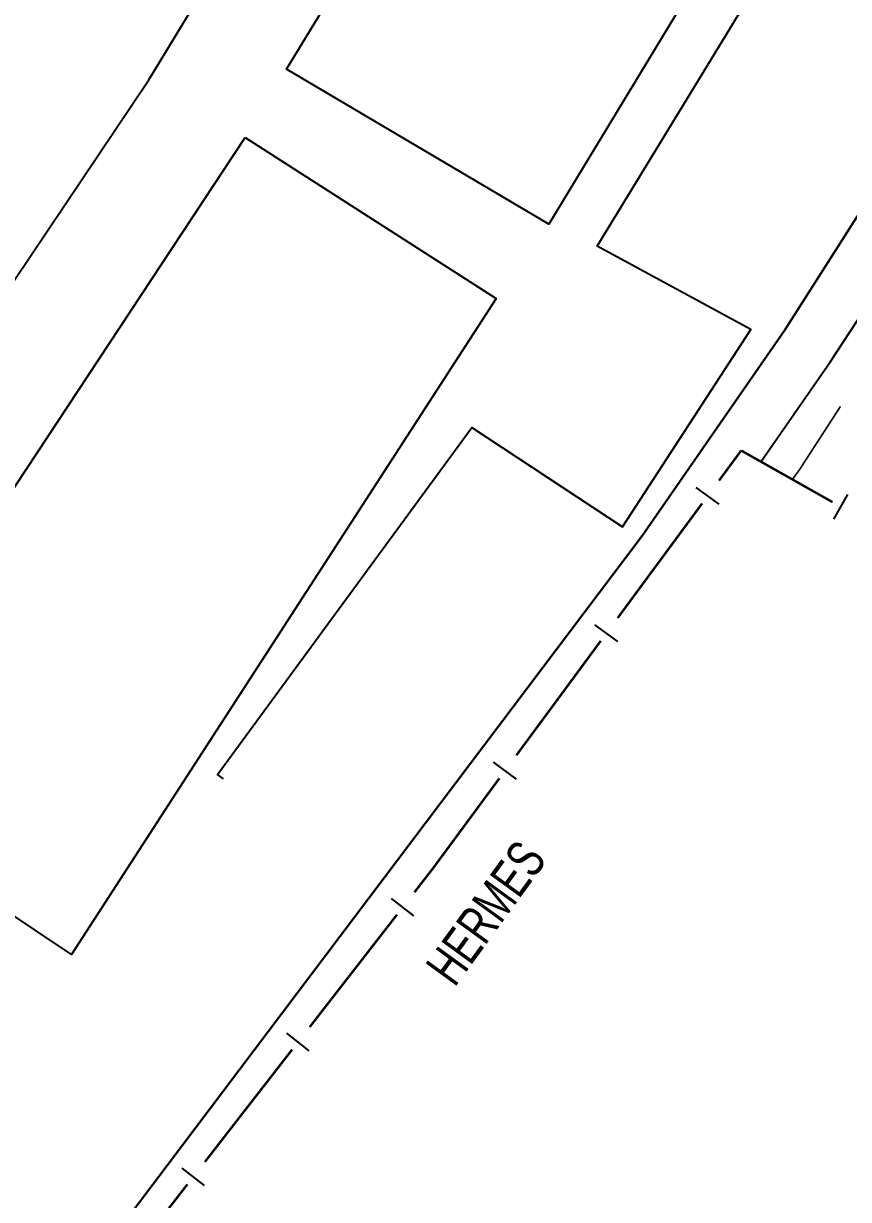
# Model space of a CAD drawing. Extents: x 200123 to 201542, y 4839549 to 4841240.
# Drawn here: x 200289.5 to 200376.5, y 4840076.5 to 4840200.5 of the extents above; entities that cross this region are included whole.
import ezdxf

# ---------------------------------------------------------------- set-up
doc = ezdxf.new("R2010")
doc.units = 0
doc.header["$LTSCALE"] = 1.5
doc.header["$MEASUREMENT"] = 0
for name, color, linetype in [('CD_MALHA_LOTES', 7, 'CONTINUOUS'), ('LM-LIM-SETORES-BAIRROS', 250, 'CONTINUOUS'), ('RU-QUADRA', 210, 'CONTINUOUS'), ('SV-EIXO-RUA-PAV', 20, 'CONTINUOUS'), ('SV-RUA-PAVIM', 7, 'CONTINUOUS'), ('SV-TXT-RUA-PAV', 7, 'CONTINUOUS')]:
    doc.layers.add(name, color=color, linetype=linetype)
doc.styles.add('ARIAL', font='ARIAL.SHX')

msp = doc.modelspace()

# ---------------------------------------------------------------- linework, layer by layer
at = {"layer": 'CD_MALHA_LOTES', "linetype": 'Continuous', "flags": 128}
msp.add_lwpolyline([(200312.87, 4840297.06), (200236.83, 4840176.82), (200156.83, 4840061.24), (200141.62, 4840039.77), (200176.6, 4840015.79), (200193.1, 4840002.58), (200188.42, 4839996.18), (200187.96, 4839989.61), (200191.23, 4839988.9), (200196.31, 4839987.76), (200204.18, 4839983.44), (200211.72, 4839977.96), (200218.67, 4839985.89), (200223.47, 4839989.88), (200234.17, 4839999.67), (200273.06, 4840042.24), (200278.71, 4840048.63), (200298.61, 4840072.05), (200354.77, 4840146.43), (200369.77, 4840168.08), (200424.99, 4840254.77), (200444.79, 4840288.57)], dxfattribs=at)
at = {"layer": 'LM-LIM-SETORES-BAIRROS', "const_width": 0.25}
for points in [[(200364.644, 4840154.686357), (200365.2, 4840155.44)], [(200365.2, 4840155.44), (200374.833843, 4840150.00041)], [(200362.862984, 4840152.272237), (200364.644, 4840154.686357)], [(200352.176884, 4840137.787511), (200361.081967, 4840149.858116)], [(200341.490785, 4840123.302785), (200350.395868, 4840135.37339)], [(200332.68, 4840111.36), (200339.709768, 4840120.888665)], [(200330.741468, 4840108.865935), (200332.582523, 4840111.234588)], [(200332.582523, 4840111.234588), (200332.68, 4840111.36)], [(200319.695137, 4840094.654018), (200328.900413, 4840106.497283)], [(200308.648807, 4840080.442101), (200317.854082, 4840092.285365)], [(200297.602477, 4840066.230184), (200306.807752, 4840078.073448)]]:
    msp.add_lwpolyline(points, dxfattribs=at)
at = {"layer": 'LM-LIM-SETORES-BAIRROS'}
for points in [[(200362.8827, 4840149.772314), (200360.468579, 4840151.553331)], [(200374.967116, 4840148.202567), (200376.442132, 4840150.814909)], [(200352.1966, 4840135.287589), (200349.782479, 4840137.068605)], [(200341.510501, 4840120.802863), (200339.09638, 4840122.58388)], [(200330.698424, 4840106.366306), (200328.329771, 4840108.207361)], [(200319.652094, 4840092.154389), (200317.283441, 4840093.995444)], [(200308.605764, 4840077.942472), (200306.237111, 4840079.783527)]]:
    msp.add_lwpolyline(points, dxfattribs=at)
at = {"layer": 'RU-QUADRA', "linetype": 'Continuous', "flags": 128}
msp.add_lwpolyline([(200444.79, 4840288.57), (200424.99, 4840254.77), (200369.77, 4840168.08), (200354.77, 4840146.43), (200298.61, 4840072.05), (200278.71, 4840048.63), (200273.06, 4840042.24), (200234.17, 4839999.67), (200223.47, 4839989.88), (200218.67, 4839985.89), (200211.72, 4839977.96), (200199.93, 4839986), (200196.31, 4839987.76), (200191.23, 4839988.9), (200187.96, 4839989.61), (200188.42, 4839996.18), (200193.1, 4840002.58), (200187.67, 4840007.38), (200176.6, 4840015.79), (200152.61, 4840032.32), (200141.62, 4840039.77), (200156.83, 4840061.24), (200236.83, 4840176.82), (200312.87, 4840297.06)], dxfattribs=at)
at = {"layer": 'SV-EIXO-RUA-PAV', "const_width": 0.18}
for points in [[(200375.671959, 4840160.091719), (200371.863939, 4840154.218136)], [(200371.863939, 4840154.218136), (200371.34, 4840153.41)], [(200370.734484, 4840152.56829), (200370.604927, 4840152.388197)], [(200371.34, 4840153.41), (200370.734484, 4840152.56829)]]:
    msp.add_lwpolyline(points, dxfattribs=at)
at = {"layer": 'SV-RUA-PAVIM', "linetype": 'Continuous'}
for points in [[(200367.288102, 4840154.260987, 3.95), (200374.61, 4840164.81, 3.95), (200407.69, 4840215.31, 3.94), (200435.89, 4840262.32, 3.97), (200453.33, 4840291.08, 3.97), (200476.67, 4840332.17, 3.94), (200507.62, 4840390.69, 3.33), (200529.43, 4840436.06, 4.98), (200558.98, 4840495.84, 3.38), (200619.59, 4840635.33, 3.2), (200619.81, 4840636.89, 3.2), (200619.01, 4840638.61, 3.22), (200614.94, 4840640.88, 3.22)], [(200178.39, 4840015.18, 3.28), (200205.85, 4840053.28, 2.43), (200268.91, 4840144.18, 2.43), (200302.72, 4840194.53, 2.54), (200349.71, 4840271.83, 2.51), (200402.12, 4840365.02, 2.66), (200440.1, 4840434.72, 2.66), (200481.38, 4840518.3, 2.66), (200492.76, 4840512.75, 2.66), (200454.14, 4840434.95, 2.66)], [(200310.61, 4840120.81, 3.66), (200309.97, 4840121.27, 3.66), (200336.78, 4840157.87, 3.65), (200352.7, 4840147.41, 3.65), (200366.22, 4840168.19, 3.65), (200350, 4840176.98, 3.65), (200405.14, 4840267.31, 3.69), (200422.59, 4840257.23, 3.69), (200441.24, 4840289.72, 3.69), (200423.35, 4840300.01, 3.69), (200462.47, 4840371.64, 3.69), (200481.24, 4840361.84, 3.69), (200497.96, 4840393.1, 3.71), (200445.63, 4840418.46, 3.63), (200454.14, 4840434.95, 2.66)]]:
    msp.add_polyline3d(points, dxfattribs=at)
for points in [[(200373.25, 4840288.49, 3.66), (200401.04, 4840271.94, 3.66), (200344.92, 4840179.29, 3.66), (200317.27, 4840195.65, 3.66), (200344.1, 4840239.69, 2.69)], [(200312.89, 4840188.46, 3.66), (200339.38, 4840171.48, 3.66), (200294.57, 4840102.29, 3.66), (200267.83, 4840120.21, 3.66)]]:
    msp.add_polyline3d(points, close=True, dxfattribs=at)

# ---------------------------------------------------------------- texts
at = {"layer": 'SV-TXT-RUA-PAV', "style": 'ARIAL', "width": 0.7}
msp.add_text('HERMES', height=4, rotation=54, dxfattribs=at).set_placement((200334.980996, 4840098.761443))

doc.saveas('drawing.dxf')
